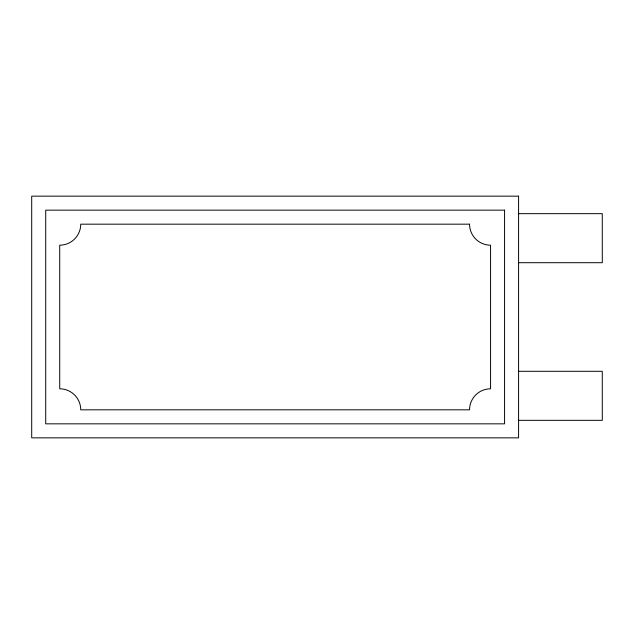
<?xml version="1.0" encoding="UTF-8"?>
<svg xmlns="http://www.w3.org/2000/svg" width="634" height="634" viewBox="0 0 634 634"><rect width="100%" height="100%" fill="white"/><g stroke="black" fill="none" stroke-linecap="round" stroke-linejoin="round"><path stroke-width="0.95" d="M518.588 213.666L602.268 213.666L602.3 262.706L518.588 262.706M518.588 371.294L602.268 371.294L602.3 420.334L518.588 420.334M518.588 196.152L31.7 196.152L31.7 437.848L518.588 437.848L518.588 196.152M504.577 210.163L45.711 210.163L45.711 423.837L504.577 423.837L504.577 210.163M469.548 224.174L80.74 224.174A21.017 21.017 0 0 1 59.723 245.192L59.723 388.808A21.017 21.017 0 0 1 80.74 409.826L469.548 409.826A21.017 21.017 0 0 1 490.565 388.808L490.565 245.192A21.017 21.017 0 0 1 469.548 224.174"/></g></svg>
